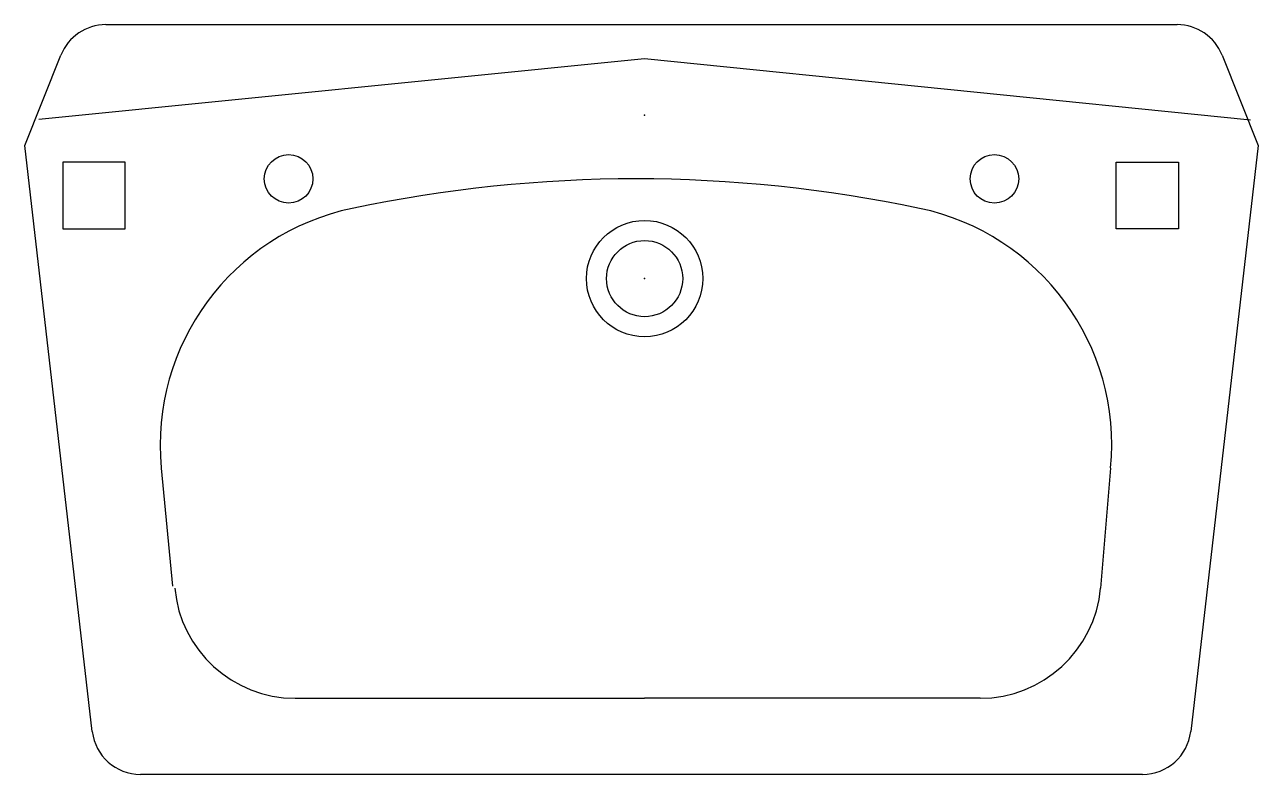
# Model space of a CAD drawing. Header units: millimetres. Extents: x -4 to 506, y 0 to 310.
import ezdxf

# ---------------------------------------------------------------- set-up
doc = ezdxf.new("R2010")
doc.units = ezdxf.units.MM
doc.layers.add('LVTRY_洁具', color=6, linetype='Continuous')

msp = doc.modelspace()

# ---------------------------------------------------------------- linework, layer by layer
at = {"layer": 'LVTRY_洁具', "color": 6}
for p, q in [((29.06, 310), (471.98, 310)), ((-4.48, 260), (10.49, 297.43)), ((1.35, 270.89), (251.81, 296.05)), ((251.81, 296.05), (502.24, 270.63)), ((490.55, 297.43), (505.52, 260)), ((23.48, 17.71), (-4.48, 260)), ((505.52, 260), (477.57, 17.71)), ((11.27, 253.11), (11.27, 225.62)), ((37.04, 253.11), (11.27, 253.11)), ((37.04, 225.62), (37.04, 253.11)), ((446.81, 225.62), (446.81, 253.11)), ((446.81, 253.11), (472.59, 253.11)), ((472.59, 253.11), (472.59, 225.62)), ((11.27, 225.62), (37.04, 225.62)), ((472.59, 225.62), (446.81, 225.62)), ((52.01, 126.67), (56.67, 77.81)), ((444.47, 126.67), (440.32, 77.03)), ((107.38, 31.47), (244.67, 31.47)), ((244.67, 31.47), (251.81, 31.47)), ((390.51, 31.47), (251.81, 31.47)), ((457.7, 0), (43.35, 0))]:
    msp.add_line(p, q, dxfattribs=at)
for centre, radius in [((104.62, 246.23), 10.03), ((396.43, 246.23), 10.03), ((251.81, 204.99), 24.04), ((251.81, 204.99), 15.74)]:
    msp.add_circle(centre, radius, dxfattribs=at)
for centre, radius, start, end in [((29.06, 290), 20, 90, 158.1986), ((471.98, 290), 20, 21.8014, 90), ((248.24, -323.32), 569.56, 78.1177, 101.8823), ((151.56, 136.18), 100, 101.8823, 185.4522), ((344.92, 136.18), 100, 354.5478, 78.1177), ((107.38, 81.47), 50, 185.0978, 270), ((390.51, 81.47), 50, 270, 354.9022), ((43.35, 20), 20, 186.5819, 270), ((457.7, 20), 20, 270, 353.4181)]:
    msp.add_arc(centre, radius, start, end, dxfattribs=at)
for p in [(251.77, 272.55), (251.81, 204.99)]:
    msp.add_point(p, dxfattribs=at)

doc.saveas('drawing.dxf')
